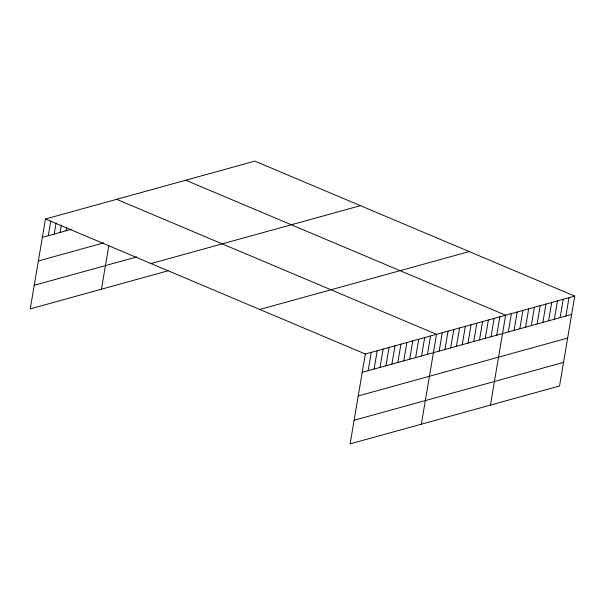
<?xml version="1.0" encoding="UTF-8"?>
<svg xmlns="http://www.w3.org/2000/svg" width="605" height="605" viewBox="0 0 605 605"><rect width="100%" height="100%" fill="white"/><g stroke="black" fill="none" stroke-linecap="round" stroke-linejoin="round"><path stroke-width="0.91" d="M574.75 296.117L365.322 354.008L350.121 443.881L559.549 385.998L574.75 296.117L254.879 161.119L45.451 219.002L30.25 308.883L168.099 270.783M48.287 235.7L50.767 221.029M54.216 234.059L56.076 223.056M60.152 232.418L61.392 225.083M66.089 230.777L66.709 227.109M101.451 289.198L108.802 245.774M368.158 370.699L371.258 352.367M374.094 369.058L377.195 350.726M380.023 367.416L383.124 349.085M385.96 365.775L389.06 347.444M391.889 364.142L394.997 345.803M397.825 362.501L400.926 344.162M403.762 360.86L406.863 342.521M409.691 359.219L412.791 340.887M415.627 357.578L418.728 339.246M421.564 355.937L424.665 337.605M427.493 354.296L430.594 335.964M421.33 424.203L436.53 334.323L116.659 199.325M439.185 351.066L442.285 332.735M444.947 349.471L448.048 331.139M450.702 347.883L453.81 329.551M456.465 346.287L459.566 327.955M462.228 344.699L465.328 326.367M467.983 343.103L471.083 324.772M473.745 341.515L476.846 323.183M479.5 339.927L482.601 321.588M485.263 338.331L488.364 320M491.018 336.743L494.119 318.404M496.781 335.147L499.881 316.816M490.436 405.1L505.636 315.22L185.765 180.222M508.298 331.963L511.399 313.632M514.053 330.375L517.162 312.036M519.816 328.78L522.917 310.448M525.579 327.192L528.679 308.852M531.334 325.596L534.434 307.264M537.096 324.008L540.197 305.669M542.851 322.412L545.952 304.081M548.614 320.824L551.715 302.485M554.369 319.228L557.47 300.897M560.132 317.64L563.232 299.301M565.887 316.044L568.987 297.713M42.35 237.341L71.171 229.371M38.357 260.952L103.629 242.907M34.243 285.273L136.715 256.951M151.008 263.553L360.436 205.67M259.764 309.457L469.193 251.567M362.221 372.34L571.649 314.456M358.228 395.95L567.656 338.059M354.114 420.271L563.542 362.387M45.451 219.002L365.322 354.008"/></g></svg>
